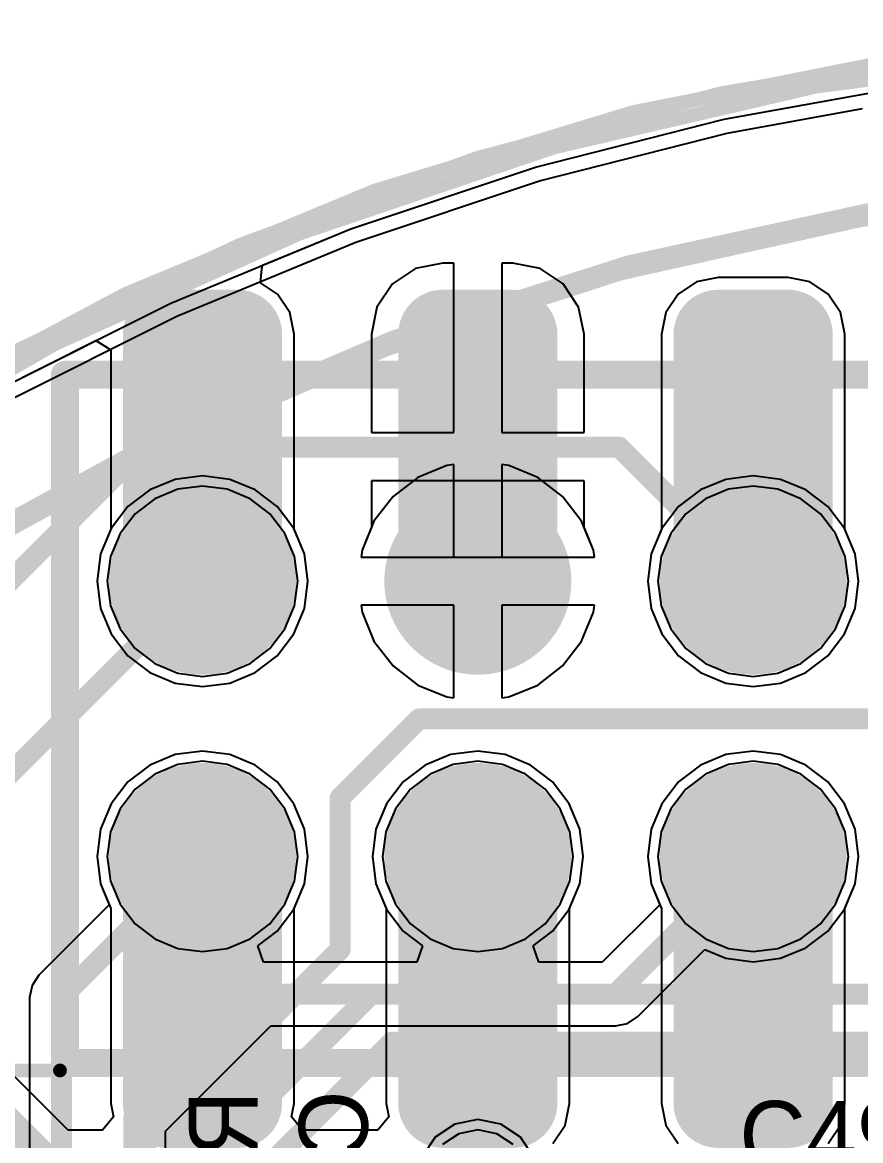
# Model space of a CAD drawing. Header units: millimetres. Extents: x 6 to 417, y 41 to 311.
# Drawn here: x 90.69 to 96.78, y 111.94 to 120.06 of the extents above; entities that cross this region are included whole.
import ezdxf

# ---------------------------------------------------------------- set-up
doc = ezdxf.new("R2010")
doc.units = ezdxf.units.MM
for name, color, linetype in [('BottomLayer', 5, 'Continuous'), ('BottomOverlay', 54, 'Continuous'), ('BottomPaste', 16, 'Continuous'), ('BottomSolder', 6, 'Continuous'), ('DrillDrawing', 1, 'Continuous'), ('KeepOutLayer', 6, 'Continuous'), ('Mechanical4', 56, 'Continuous'), ('MidLayer1', 16, 'Continuous'), ('MidLayer2', 76, 'Continuous'), ('MultiLayer', 9, 'Continuous'), ('TopLayer', 1, 'Continuous'), ('TopOverlay', 2, 'Continuous'), ('TopSolder', 216, 'Continuous')]:
    doc.layers.add(name, color=color, linetype=linetype)

msp = doc.modelspace()

# ---------------------------------------------------------------- linework, layer by layer
at = {"layer": 'BottomLayer'}
for p, q in [((95.78894228, 119.3579274), (96.85151825999999, 119.54963644)), ((94.41869356, 119.00819226), (95.78894228, 119.3579274)), ((93.07688522, 118.56159422), (94.41869356, 119.00819226)), ((92.43581716, 118.296055), (93.07688522, 118.56159422)), ((93.74601519999999, 118.31196556), (93.54780376, 118.27253968)), ((93.82501681999999, 118.31196556), (93.74601519999999, 118.31196556)), ((93.82501681999999, 117.08001222), (93.82501681999999, 118.31196556)), ((94.2540152, 118.31196556), (94.17501358, 118.31196556)), ((94.17501358, 118.31196556), (94.17501358, 117.08001222)), ((94.45222663999999, 118.27253968), (94.2540152, 118.31196556)), ((92.4206686, 118.168547), (92.43068636, 118.27025368)), ((92.43068636, 118.27025368), (92.43581716, 118.296055)), ((93.54780376, 118.27253968), (93.37976752, 118.16026152)), ((94.62026288, 118.16026152), (94.45222663999999, 118.27253968)), ((92.54528608, 118.08528072), (92.4206686, 118.168547)), ((93.37976752, 118.16026152), (93.26748936, 117.99222528)), ((94.73254104, 117.99222528), (94.62026288, 118.16026152)), ((95.5883788, 118.17457188), (95.45474431999999, 118.08528072)), ((95.7460112, 118.20592818), (95.5883788, 118.17457188)), ((96.2540112, 118.20592818), (95.7460112, 118.20592818)), ((96.41164359999999, 118.17457188), (96.2540112, 118.20592818)), ((96.54527807999999, 118.08528072), (96.41164359999999, 118.17457188)), ((92.63457724, 117.95164624), (92.54528608, 118.08528072)), ((95.45474431999999, 118.08528072), (95.36545316, 117.95164624)), ((96.63456923999999, 117.95164624), (96.54527807999999, 118.08528072)), ((93.26748936, 117.99222528), (93.22806347999999, 117.79401384)), ((94.77196692, 117.79401384), (94.73254104, 117.99222528)), ((92.66593354, 117.79401384), (92.63457724, 117.95164624)), ((95.36545316, 117.95164624), (95.33409685999999, 117.79401384)), ((96.66592553999999, 117.79401384), (96.63456923999999, 117.95164624)), ((90.50576006, 117.38740302), (91.2260558, 117.74795602)), ((91.2260558, 117.74795602), (91.33410486, 117.68121244)), ((92.66593354, 116.37727296), (92.66593354, 117.79401384)), ((93.22806347999999, 117.79401384), (93.22806347999999, 117.08001222)), ((94.77196692, 117.08001222), (94.77196692, 117.79401384)), ((95.33409685999999, 117.79401384), (95.33409685999999, 116.37727804)), ((96.66592553999999, 116.37729074), (96.66592553999999, 117.79401384)), ((91.33410486, 117.68121244), (91.33410486, 116.37729836)), ((93.22806347999999, 117.08001222), (93.82501681999999, 117.08001222)), ((94.17501358, 117.08001222), (94.77196692, 117.08001222)), ((94.77196692, 116.73001546), (93.22806347999999, 116.73001546)), ((93.22806347999999, 116.73001546), (93.22806347999999, 116.39308192)), ((94.77196692, 116.39303366), (94.77196692, 116.73001546)), ((91.33410486, 116.37729836), (91.25996479999999, 116.19830964)), ((92.74006344, 116.19830964), (92.66593354, 116.37727296)), ((93.22806347999999, 116.39308192), (93.15863257999999, 116.2254597)), ((94.8413775, 116.2254597), (94.77196692, 116.39303366)), ((95.33409685999999, 116.37727804), (95.25996441999999, 116.19830964)), ((96.74006306, 116.19830964), (96.66592553999999, 116.37729074)), ((91.25996479999999, 116.19830964), (91.23385868, 116.00001438)), ((92.76616956, 116.00001438), (92.74006344, 116.19830964)), ((93.15863257999999, 116.2254597), (93.15199048, 116.17501276)), ((94.8480196, 116.17501276), (94.8413775, 116.2254597)), ((95.25996441999999, 116.19830964), (95.2338583, 116.00001438)), ((96.76616917999999, 116.00001438), (96.74006306, 116.19830964)), ((93.15199048, 116.17501276), (94.8480196, 116.17501276)), ((91.23385868, 116.00001438), (91.25996479999999, 115.80171912)), ((92.74006344, 115.80171912), (92.76616956, 116.00001438)), ((95.2338583, 116.00001438), (95.25996441999999, 115.80171912)), ((96.74006306, 115.80171912), (96.76616917999999, 116.00001438)), ((91.25996479999999, 115.80171912), (91.33650516, 115.61693666)), ((92.66352307999999, 115.61693666), (92.74006344, 115.80171912)), ((93.82500666, 115.825016), (93.15199048, 115.825016)), ((93.15199048, 115.825016), (93.15863257999999, 115.77456906)), ((93.82500666, 115.15199982), (93.82500666, 115.825016)), ((94.8480196, 115.825016), (94.17500342, 115.825016)), ((94.17500342, 115.825016), (94.17500342, 115.15199982)), ((94.8413775, 115.77456906), (94.8480196, 115.825016)), ((95.25996441999999, 115.80171912), (95.33650478, 115.61693666)), ((96.6635227, 115.61693666), (96.74006306, 115.80171912)), ((93.15863257999999, 115.77456906), (93.24565043999999, 115.5644882)), ((94.75435963999999, 115.5644882), (94.8413775, 115.77456906)), ((91.33650516, 115.61693666), (91.45826006, 115.45826032)), ((92.54176817999999, 115.45826032), (92.66352307999999, 115.61693666)), ((93.24565043999999, 115.5644882), (93.3840779, 115.38408724)), ((94.61593218, 115.38408724), (94.75435963999999, 115.5644882)), ((95.33650478, 115.61693666), (95.45825968, 115.45826032)), ((96.54176779999999, 115.45826032), (96.6635227, 115.61693666)), ((91.45826006, 115.45826032), (91.6169364, 115.33650542)), ((92.38309183999999, 115.33650542), (92.54176817999999, 115.45826032)), ((95.45825968, 115.45826032), (95.61693602, 115.33650542)), ((96.38309145999999, 115.33650542), (96.54176779999999, 115.45826032)), ((91.6169364, 115.33650542), (91.80171886, 115.25996506)), ((92.19830938, 115.25996506), (92.38309183999999, 115.33650542)), ((93.3840779, 115.38408724), (93.56447886, 115.24565978)), ((94.43553122, 115.24565978), (94.61593218, 115.38408724)), ((95.61693602, 115.33650542), (95.80171847999999, 115.25996506)), ((96.198309, 115.25996506), (96.38309145999999, 115.33650542)), ((91.80171886, 115.25996506), (92.00001411999999, 115.23385894)), ((92.00001411999999, 115.23385894), (92.19830938, 115.25996506)), ((93.56447886, 115.24565978), (93.77455972, 115.15864192)), ((94.22545036, 115.15864192), (94.43553122, 115.24565978)), ((95.80171847999999, 115.25996506), (96.00001374, 115.23385894)), ((96.00001374, 115.23385894), (96.198309, 115.25996506)), ((93.77455972, 115.15864192), (93.82500666, 115.15199982)), ((94.17500342, 115.15199982), (94.22545036, 115.15864192)), ((91.80171886, 114.74006516), (91.6169364, 114.6635248)), ((92.00001411999999, 114.76617128), (91.80171886, 114.74006516)), ((92.19830938, 114.74006516), (92.00001411999999, 114.76617128)), ((92.38309183999999, 114.6635248), (92.19830938, 114.74006516)), ((93.80170469999999, 114.74004992), (93.61692224, 114.66350956)), ((93.99999996, 114.76615604), (93.80170469999999, 114.74004992)), ((94.19829521999999, 114.74004992), (93.99999996, 114.76615604)), ((94.38307768, 114.66350956), (94.19829521999999, 114.74004992)), ((95.80171847999999, 114.74006516), (95.61693602, 114.6635248)), ((96.00001374, 114.76617128), (95.80171847999999, 114.74006516)), ((96.198309, 114.74006516), (96.00001374, 114.76617128)), ((96.38309145999999, 114.6635248), (96.198309, 114.74006516)), ((91.6169364, 114.6635248), (91.45826006, 114.5417699)), ((92.54176817999999, 114.5417699), (92.38309183999999, 114.6635248)), ((93.61692224, 114.66350956), (93.4582459, 114.54175466)), ((94.54175402, 114.54175466), (94.38307768, 114.66350956)), ((95.61693602, 114.6635248), (95.45825968, 114.5417699)), ((96.54176779999999, 114.5417699), (96.38309145999999, 114.6635248)), ((91.45826006, 114.5417699), (91.33650516, 114.38309356)), ((92.66352307999999, 114.38309356), (92.54176817999999, 114.5417699)), ((93.4582459, 114.54175466), (93.336491, 114.38307832)), ((94.66350892, 114.38307832), (94.54175402, 114.54175466)), ((95.45825968, 114.5417699), (95.33650478, 114.38309356)), ((96.6635227, 114.38309356), (96.54176779999999, 114.5417699)), ((91.33650516, 114.38309356), (91.25996479999999, 114.1983111)), ((92.74006344, 114.1983111), (92.66352307999999, 114.38309356)), ((93.336491, 114.38307832), (93.25995064, 114.19829586)), ((94.74004928, 114.19829586), (94.66350892, 114.38307832)), ((95.33650478, 114.38309356), (95.25996441999999, 114.1983111)), ((96.74006306, 114.1983111), (96.6635227, 114.38309356)), ((91.25996479999999, 114.1983111), (91.23385868, 114.00001584)), ((92.76616956, 114.00001584), (92.74006344, 114.1983111)), ((93.25995064, 114.19829586), (93.23384451999999, 114.0000006)), ((94.76615539999999, 114.0000006), (94.74004928, 114.19829586)), ((95.25996441999999, 114.1983111), (95.2338583, 114.00001584)), ((96.76616917999999, 114.00001584), (96.74006306, 114.1983111)), ((91.23385868, 114.00001584), (91.25996479999999, 113.80172058)), ((92.74006344, 113.80172058), (92.76616956, 114.00001584)), ((93.23384451999999, 114.0000006), (93.25995064, 113.80170534)), ((94.74004928, 113.80170534), (94.76615539999999, 114.0000006)), ((95.2338583, 114.00001584), (95.25996441999999, 113.80172058)), ((96.74006306, 113.80172058), (96.76616917999999, 114.00001584)), ((91.25996479999999, 113.80172058), (91.33410486, 113.62273186)), ((92.66593354, 113.62275726), (92.74006344, 113.80172058)), ((93.25995064, 113.80170534), (93.33410085999999, 113.62269376)), ((94.66592954, 113.62276742), (94.74004928, 113.80170534)), ((95.25996441999999, 113.80172058), (95.33409685999999, 113.62275218)), ((96.66592553999999, 113.62273948), (96.74006306, 113.80172058)), ((91.33410486, 113.62273186), (91.33410486, 112.20601384)), ((92.66593354, 112.20601384), (92.66593354, 113.62275726)), ((93.33410085999999, 113.62269376), (93.33410085999999, 112.20601384)), ((94.66592954, 112.20601384), (94.66592954, 113.62276742)), ((95.33409685999999, 113.62275218), (95.33409685999999, 112.20601384)), ((96.66592553999999, 112.20601384), (96.66592553999999, 113.62273948)), ((91.02408262, 112.00991568), (89.67026516, 113.36373314)), ((91.33410486, 112.20601384), (91.35358412, 112.10808922)), ((92.64645428, 112.10808922), (92.66593354, 112.20601384)), ((93.33410085999999, 112.20601384), (93.35358011999999, 112.10808922)), ((94.63457324, 112.04838144), (94.66592954, 112.20601384)), ((95.33409685999999, 112.20601384), (95.36545316, 112.04838144)), ((96.63456923999999, 112.04838144), (96.66592553999999, 112.20601384)), ((91.35358412, 112.10808922), (91.27301532, 112.00991568)), ((92.72702308, 112.00991568), (92.64645428, 112.10808922)), ((93.35358011999999, 112.10808922), (93.27301132, 112.00991568)), ((91.27301532, 112.00991568), (91.02408262, 112.00991568)), ((93.27301132, 112.00991568), (92.72702308, 112.00991568)), ((94.54528207999999, 111.91474696), (94.63457324, 112.04838144)), ((95.36545316, 112.04838144), (95.45474431999999, 111.91474696)), ((96.54527807999999, 111.91474696), (96.63456923999999, 112.04838144))]:
    msp.add_line(p, q, dxfattribs=at)
for points, const_width in [([(91.6190192, 117.79401384, 1), (91.8730192, 117.79401384, 1)], 0.254), ([(92.12701919999999, 117.79401384, 1), (92.3810192, 117.79401384, 1)], 0.254), ([(93.61901519999999, 117.79401384, 1), (93.8730152, 117.79401384, 1)], 0.254), ([(94.12701519999999, 117.79401384, 1), (94.3810152, 117.79401384, 1)], 0.254), ([(95.61901119999999, 117.79401384, 1), (95.8730112, 117.79401384, 1)], 0.254), ([(96.1270112, 117.79401384, 1), (96.38101119999999, 117.79401384, 1)], 0.254), ([(91.69521411999999, 116.00001438, 1), (92.30481411999999, 116.00001438, 1)], 0.6095999999999999), ([(93.69520503999999, 116.00001438, 1), (94.30480503999999, 116.00001438, 1)], 0.6095999999999999), ([(95.69521374, 116.00001438, 1), (96.30481374, 116.00001438, 1)], 0.6095999999999999), ([(91.6190192, 116.01601384, 1), (91.8730192, 116.01601384, 1)], 0.254), ([(92.12701919999999, 116.01601384, 1), (92.3810192, 116.01601384, 1)], 0.254), ([(93.61901519999999, 116.01601384, 1), (93.8730152, 116.01601384, 1)], 0.254), ([(94.12701519999999, 116.01601384, 1), (94.3810152, 116.01601384, 1)], 0.254), ([(95.61901119999999, 116.01601384, 1), (95.8730112, 116.01601384, 1)], 0.254), ([(96.1270112, 116.01601384, 1), (96.38101119999999, 116.01601384, 1)], 0.254), ([(91.69521411999999, 114.00001584, 1), (92.30481411999999, 114.00001584, 1)], 0.6095999999999999), ([(93.69519996, 114.0000006, 1), (94.30479996, 114.0000006, 1)], 0.6095999999999999), ([(95.69521374, 114.00001584, 1), (96.30481374, 114.00001584, 1)], 0.6095999999999999), ([(91.6190192, 113.98401384, 1), (91.8730192, 113.98401384, 1)], 0.254), ([(92.12701919999999, 113.98401384, 1), (92.3810192, 113.98401384, 1)], 0.254), ([(93.61901519999999, 113.98401384, 1), (93.8730152, 113.98401384, 1)], 0.254), ([(94.12701519999999, 113.98401384, 1), (94.3810152, 113.98401384, 1)], 0.254), ([(95.61901119999999, 113.98401384, 1), (95.8730112, 113.98401384, 1)], 0.254), ([(96.1270112, 113.98401384, 1), (96.38101119999999, 113.98401384, 1)], 0.254), ([(93.89841519999999, 113.79998576, 1), (94.1016152, 113.79998576, 1)], 0.2032), ([(93.89839995999999, 113.0949986, 1), (94.10159996, 113.0949986, 1)], 0.2032), ([(93.89839995999999, 113.0949986, 1), (94.10159996, 113.0949986, 1)], 0.2032), ([(93.89841519999999, 113.09501384, 1), (94.1016152, 113.09501384, 1)], 0.2032), ([(93.89841519999999, 113.09501384, 1), (94.1016152, 113.09501384, 1)], 0.2032), ([(91.6190192, 112.20601384, 1), (91.8730192, 112.20601384, 1)], 0.254), ([(92.12701919999999, 112.20601384, 1), (92.3810192, 112.20601384, 1)], 0.254), ([(93.61901519999999, 112.20601384, 1), (93.8730152, 112.20601384, 1)], 0.254), ([(94.12701519999999, 112.20601384, 1), (94.3810152, 112.20601384, 1)], 0.254), ([(95.61901119999999, 112.20601384, 1), (95.8730112, 112.20601384, 1)], 0.254), ([(96.1270112, 112.20601384, 1), (96.38101119999999, 112.20601384, 1)], 0.254)]:
    msp.add_lwpolyline(points, format="xyb", close=True, dxfattribs=dict(at, const_width=const_width))
for points, const_width in [([(94.00001519999999, 113.09501384), (94.00001519999999, 113.79998576)], 0.4064), ([(89.25000184, 113.27500078), (90.8750024, 111.65000022)], 0.40600122), ([(93.99999996, 113.0949986), (94.00001519999999, 113.09501384)], 0.4064), ([(93.99999996, 111.65000022), (93.99999996, 113.0949986)], 0.4064)]:
    msp.add_lwpolyline(points, dxfattribs=dict(at, const_width=const_width))
for points in [[(91.74601919999999, 118.04801384), (91.74601919999999, 115.76201384), (92.2540192, 118.04801384), (92.2540192, 115.76201384)], [(93.74601519999999, 118.04801384), (93.74601519999999, 115.76201384), (94.2540152, 118.04801384), (94.2540152, 115.76201384)], [(95.7460112, 118.04801384), (95.7460112, 115.76201384), (96.2540112, 118.04801384), (96.2540112, 115.76201384)], [(91.4920192, 117.79401384), (91.4920192, 116.01601384), (92.50801919999999, 117.79401384), (92.50801919999999, 116.01601384)], [(93.4920152, 117.79401384), (93.4920152, 116.01601384), (94.50801519999999, 117.79401384), (94.50801519999999, 116.01601384)], [(95.4920112, 117.79401384), (95.4920112, 116.01601384), (96.5080112, 117.79401384), (96.5080112, 116.01601384)], [(91.74601919999999, 114.23801384), (91.74601919999999, 111.95201384), (92.2540192, 114.23801384), (92.2540192, 111.95201384)], [(93.74601519999999, 114.23801384), (93.74601519999999, 111.95201384), (94.2540152, 114.23801384), (94.2540152, 111.95201384)], [(95.7460112, 114.23801384), (95.7460112, 111.95201384), (96.2540112, 114.23801384), (96.2540112, 111.95201384)], [(91.4920192, 113.98401384), (91.4920192, 112.20601384), (92.50801919999999, 113.98401384), (92.50801919999999, 112.20601384)], [(93.4920152, 113.98401384), (93.4920152, 112.20601384), (94.50801519999999, 113.98401384), (94.50801519999999, 112.20601384)], [(95.4920112, 113.98401384), (95.4920112, 112.20601384), (96.5080112, 113.98401384), (96.5080112, 112.20601384)]]:
    msp.add_solid(points, dxfattribs=at)
at = {"layer": 'BottomOverlay', "const_width": 0.2032}
for points in [[(91.00001612, 112.50001376), (91.00001612, 117.50001392)], [(91.00001612, 117.50001392), (97.00001173999999, 117.50001392)], [(91.00001612, 112.50001376), (97.00001173999999, 112.50001376)]]:
    msp.add_lwpolyline(points, dxfattribs=at)
at = {"layer": 'BottomOverlay', "const_width": 0.1016}
for points in [[(90.94921611999999, 117.50001392, 1), (91.05081612, 117.50001392, 1)], [(90.94921611999999, 117.50001392, 1), (91.05081612, 117.50001392, 1)], [(90.94921611999999, 112.50001376, 1), (91.05081612, 112.50001376, 1)], [(90.94921611999999, 112.50001376, 1), (91.05081612, 112.50001376, 1)]]:
    msp.add_lwpolyline(points, format="xyb", close=True, dxfattribs=at)
at = {"layer": 'BottomPaste', "const_width": 0.2040001}
for points in [[(91.64402041999999, 117.79401384, 1), (91.84801798, 117.79401384, 1)], [(92.15202042, 117.79401384, 1), (92.35601797999999, 117.79401384, 1)], [(93.64401642, 117.79401384, 1), (93.84801397999999, 117.79401384, 1)], [(94.15201642, 117.79401384, 1), (94.35601398, 117.79401384, 1)], [(95.64401242, 117.79401384, 1), (95.84800998, 117.79401384, 1)], [(96.15201241999999, 117.79401384, 1), (96.35600998, 117.79401384, 1)], [(91.64402041999999, 116.01601384, 1), (91.84801798, 116.01601384, 1)], [(92.15202042, 116.01601384, 1), (92.35601797999999, 116.01601384, 1)], [(93.64401642, 116.01601384, 1), (93.84801397999999, 116.01601384, 1)], [(94.15201642, 116.01601384, 1), (94.35601398, 116.01601384, 1)], [(95.64401242, 116.01601384, 1), (95.84800998, 116.01601384, 1)], [(96.15201241999999, 116.01601384, 1), (96.35600998, 116.01601384, 1)], [(91.64402041999999, 113.98401384, 1), (91.84801798, 113.98401384, 1)], [(92.15202042, 113.98401384, 1), (92.35601797999999, 113.98401384, 1)], [(93.64401642, 113.98401384, 1), (93.84801397999999, 113.98401384, 1)], [(94.15201642, 113.98401384, 1), (94.35601398, 113.98401384, 1)], [(95.64401242, 113.98401384, 1), (95.84800998, 113.98401384, 1)], [(96.15201241999999, 113.98401384, 1), (96.35600998, 113.98401384, 1)], [(91.64402041999999, 112.20601384, 1), (91.84801798, 112.20601384, 1)], [(92.15202042, 112.20601384, 1), (92.35601797999999, 112.20601384, 1)], [(93.64401642, 112.20601384, 1), (93.84801397999999, 112.20601384, 1)], [(94.15201642, 112.20601384, 1), (94.35601398, 112.20601384, 1)], [(95.64401242, 112.20601384, 1), (95.84800998, 112.20601384, 1)], [(96.15201241999999, 112.20601384, 1), (96.35600998, 112.20601384, 1)]]:
    msp.add_lwpolyline(points, format="xyb", close=True, dxfattribs=at)
at = {"layer": 'BottomPaste'}
for points in [[(91.74601919999999, 117.99801394), (91.74601919999999, 115.81201374), (92.2540192, 117.99801394), (92.2540192, 115.81201374)], [(93.74601519999999, 117.99801394), (93.74601519999999, 115.81201374), (94.2540152, 117.99801394), (94.2540152, 115.81201374)], [(95.7460112, 117.99801394), (95.7460112, 115.81201374), (96.2540112, 117.99801394), (96.2540112, 115.81201374)], [(91.54201909999999, 117.79401384), (91.54201909999999, 116.01601384), (92.45801929999999, 117.79401384), (92.45801929999999, 116.01601384)], [(93.5420151, 117.79401384), (93.5420151, 116.01601384), (94.4580153, 117.79401384), (94.4580153, 116.01601384)], [(95.5420111, 117.79401384), (95.5420111, 116.01601384), (96.4580113, 117.79401384), (96.4580113, 116.01601384)], [(91.74601919999999, 114.18801394), (91.74601919999999, 112.00201374), (92.2540192, 114.18801394), (92.2540192, 112.00201374)], [(93.74601519999999, 114.18801394), (93.74601519999999, 112.00201374), (94.2540152, 114.18801394), (94.2540152, 112.00201374)], [(95.7460112, 114.18801394), (95.7460112, 112.00201374), (96.2540112, 114.18801394), (96.2540112, 112.00201374)], [(91.54201909999999, 113.98401384), (91.54201909999999, 112.20601384), (92.45801929999999, 113.98401384), (92.45801929999999, 112.20601384)], [(93.5420151, 113.98401384), (93.5420151, 112.20601384), (94.4580153, 113.98401384), (94.4580153, 112.20601384)], [(95.5420111, 113.98401384), (95.5420111, 112.20601384), (96.4580113, 113.98401384), (96.4580113, 112.20601384)]]:
    msp.add_solid(points, dxfattribs=at)
at = {"layer": 'BottomSolder'}
for points, const_width in [([(91.58402054, 117.79401384, 1), (91.90801786, 117.79401384, 1)], 0.32399986), ([(92.09202054, 117.79401384, 1), (92.41601786, 117.79401384, 1)], 0.32399986), ([(93.58401654, 117.79401384, 1), (93.90801386, 117.79401384, 1)], 0.32399986), ([(94.09201653999999, 117.79401384, 1), (94.41601385999999, 117.79401384, 1)], 0.32399986), ([(95.58401253999999, 117.79401384, 1), (95.90800985999999, 117.79401384, 1)], 0.32399986), ([(96.09201254, 117.79401384, 1), (96.41600985999999, 117.79401384, 1)], 0.32399986), ([(91.66021545999999, 116.00001438, 1), (92.33981277999999, 116.00001438, 1)], 0.67959986), ([(93.66020637999999, 116.00001438, 1), (94.33980369999999, 116.00001438, 1)], 0.67959986), ([(95.66021508, 116.00001438, 1), (96.3398124, 116.00001438, 1)], 0.67959986), ([(91.58402054, 116.01601384, 1), (91.90801786, 116.01601384, 1)], 0.32399986), ([(92.09202054, 116.01601384, 1), (92.41601786, 116.01601384, 1)], 0.32399986), ([(93.58401654, 116.01601384, 1), (93.90801386, 116.01601384, 1)], 0.32399986), ([(94.09201653999999, 116.01601384, 1), (94.41601385999999, 116.01601384, 1)], 0.32399986), ([(95.58401253999999, 116.01601384, 1), (95.90800985999999, 116.01601384, 1)], 0.32399986), ([(96.09201254, 116.01601384, 1), (96.41600985999999, 116.01601384, 1)], 0.32399986), ([(91.66021545999999, 114.00001584, 1), (92.33981277999999, 114.00001584, 1)], 0.67959986), ([(93.6602013, 114.0000006, 1), (94.33979862, 114.0000006, 1)], 0.67959986), ([(95.66021508, 114.00001584, 1), (96.3398124, 114.00001584, 1)], 0.67959986), ([(91.58402054, 113.98401384, 1), (91.90801786, 113.98401384, 1)], 0.32399986), ([(92.09202054, 113.98401384, 1), (92.41601786, 113.98401384, 1)], 0.32399986), ([(93.58401654, 113.98401384, 1), (93.90801386, 113.98401384, 1)], 0.32399986), ([(94.09201653999999, 113.98401384, 1), (94.41601385999999, 113.98401384, 1)], 0.32399986), ([(95.58401253999999, 113.98401384, 1), (95.90800985999999, 113.98401384, 1)], 0.32399986), ([(96.09201254, 113.98401384, 1), (96.41600985999999, 113.98401384, 1)], 0.32399986), ([(91.58402054, 112.20601384, 1), (91.90801786, 112.20601384, 1)], 0.32399986), ([(92.09202054, 112.20601384, 1), (92.41601786, 112.20601384, 1)], 0.32399986), ([(93.58401654, 112.20601384, 1), (93.90801386, 112.20601384, 1)], 0.32399986), ([(94.09201653999999, 112.20601384, 1), (94.41601385999999, 112.20601384, 1)], 0.32399986), ([(95.58401253999999, 112.20601384, 1), (95.90800985999999, 112.20601384, 1)], 0.32399986), ([(96.09201254, 112.20601384, 1), (96.41600985999999, 112.20601384, 1)], 0.32399986), ([(93.82530129999999, 111.65000022, 1), (94.17469862, 111.65000022, 1)], 0.34939986)]:
    msp.add_lwpolyline(points, format="xyb", close=True, dxfattribs=dict(at, const_width=const_width))
for points in [[(91.74601919999999, 118.1180137), (91.74601919999999, 115.69201398), (92.2540192, 118.1180137), (92.2540192, 115.69201398)], [(93.74601519999999, 118.1180137), (93.74601519999999, 115.69201398), (94.2540152, 118.1180137), (94.2540152, 115.69201398)], [(95.7460112, 118.1180137), (95.7460112, 115.69201398), (96.2540112, 118.1180137), (96.2540112, 115.69201398)], [(91.42201933999999, 117.79401384), (91.42201933999999, 116.01601384), (92.57801905999999, 117.79401384), (92.57801905999999, 116.01601384)], [(93.42201534, 117.79401384), (93.42201534, 116.01601384), (94.57801506, 117.79401384), (94.57801506, 116.01601384)], [(95.42201134, 117.79401384), (95.42201134, 116.01601384), (96.57801106, 117.79401384), (96.57801106, 116.01601384)], [(91.74601919999999, 114.3080137), (91.74601919999999, 111.88201398), (92.2540192, 114.3080137), (92.2540192, 111.88201398)], [(93.74601519999999, 114.3080137), (93.74601519999999, 111.88201398), (94.2540152, 114.3080137), (94.2540152, 111.88201398)], [(95.7460112, 114.3080137), (95.7460112, 111.88201398), (96.2540112, 114.3080137), (96.2540112, 111.88201398)], [(91.42201933999999, 113.98401384), (91.42201933999999, 112.20601384), (92.57801905999999, 113.98401384), (92.57801905999999, 112.20601384)], [(93.42201534, 113.98401384), (93.42201534, 112.20601384), (94.57801506, 113.98401384), (94.57801506, 112.20601384)], [(95.42201134, 113.98401384), (95.42201134, 112.20601384), (96.57801106, 113.98401384), (96.57801106, 112.20601384)]]:
    msp.add_solid(points, dxfattribs=at)
at = {"layer": 'DrillDrawing', "const_width": 0.0999998}
for points in [[(119.98573666, 98.99999758, -39.99635117031188), (119.98573666, 101.00000374)], [(119.98186824, 99.00000012, -39.98872022724051), (119.98186824, 101.0000012)]]:
    msp.add_lwpolyline(points, format="xyb", dxfattribs=at)
at = {"layer": 'DrillDrawing'}
for points, const_width in [([(91.79681412, 116.00001438, 1), (92.20321412, 116.00001438, 1)], 0.4064), ([(93.79680504, 116.00001438, 1), (94.20320504, 116.00001438, 1)], 0.4064), ([(95.79681373999999, 116.00001438, 1), (96.20321374, 116.00001438, 1)], 0.4064), ([(91.79681412, 114.00001584, 1), (92.20321412, 114.00001584, 1)], 0.4064), ([(93.79679996, 114.0000006, 1), (94.20319995999999, 114.0000006, 1)], 0.4064), ([(95.79681373999999, 114.00001584, 1), (96.20321374, 114.00001584, 1)], 0.4064), ([(90.93957173999999, 112.44500752, 1), (90.9895691, 112.44500752, 1)], 0.0499999)]:
    msp.add_lwpolyline(points, format="xyb", close=True, dxfattribs=dict(at, const_width=const_width))
at = {"layer": 'DrillDrawing', "const_width": 0.0999998}
msp.add_lwpolyline([(90.09886222, 112.44500752), (90.96457042, 112.44500752)], dxfattribs=at)
at = {"layer": 'KeepOutLayer', "const_width": 0.0999998}
msp.add_lwpolyline([(119.98573666, 98.99999758, -39.99635117031188), (119.98573666, 101.00000374)], format="xyb", dxfattribs=at)
at = {"layer": 'Mechanical4', "const_width": 0.0999998}
for points in [[(87.55369332, 115.65218678, -0.3580732013324053), (112.94104666, 115.25225362)], [(87.64306067999999, 115.6105765, -0.3577907677714142), (112.90239548, 115.16943184)], [(88.66700071999999, 115.20282268, -0.3441335012808638), (112.00245062, 114.68632638)], [(88.66924608, 115.12386678, -0.3428485297258435), (111.85884918, 114.71964864)]]:
    msp.add_lwpolyline(points, format="xyb", dxfattribs=at)
msp.add_lwpolyline([(90.09886222, 112.44496688), (90.96457042, 112.44496688)], dxfattribs=at)
at = {"layer": 'Mechanical4', "const_width": 0.0499999}
msp.add_lwpolyline([(90.93957173999999, 112.44496688, 1), (90.9895691, 112.44496688, 1)], format="xyb", close=True, dxfattribs=at)
at = {"layer": 'MidLayer1'}
for p, q in [((95.81106314, 119.2562385), (96.79565095999999, 119.43387848)), ((94.44801023999999, 118.90833978), (95.81106314, 119.2562385)), ((93.1132504, 118.4640887), (94.44801023999999, 118.90833978)), ((91.81358574, 117.92575094), (93.1132504, 118.4640887)), ((90.5556355, 117.29606462), (91.81358574, 117.92575094)), ((93.82500666, 116.84802894), (93.77455972, 116.84138684)), ((93.82500666, 116.17501276), (93.82500666, 116.84802894)), ((94.22545036, 116.84138684), (94.17500342, 116.84802894)), ((94.17500342, 116.84802894), (94.17500342, 116.17501276)), ((93.77455972, 116.84138684), (93.56447886, 116.75436898)), ((94.43553122, 116.75436898), (94.22545036, 116.84138684)), ((92.00001411999999, 116.69173258), (91.82098476, 116.66816392)), ((92.17904347999999, 116.66816392), (92.00001411999999, 116.69173258)), ((93.56447886, 116.75436898), (93.3840779, 116.61594152)), ((94.61593218, 116.61594152), (94.43553122, 116.75436898)), ((96.00001374, 116.69173258), (95.82098438, 116.66816392)), ((96.1790431, 116.66816392), (96.00001374, 116.69173258)), ((91.82098476, 116.66816392), (91.65415501999999, 116.59906068)), ((92.34587322, 116.59906068), (92.17904347999999, 116.66816392)), ((93.3840779, 116.61594152), (93.24565043999999, 116.43554056)), ((94.75435963999999, 116.43554056), (94.61593218, 116.61594152)), ((95.82098438, 116.66816392), (95.65415464, 116.59906068)), ((96.34587284, 116.59906068), (96.1790431, 116.66816392)), ((91.65415501999999, 116.59906068), (91.51089648, 116.48913202)), ((92.48913175999999, 116.48913202), (92.34587322, 116.59906068)), ((95.65415464, 116.59906068), (95.5108961, 116.48913202)), ((96.48913137999999, 116.48913202), (96.34587284, 116.59906068)), ((91.51089648, 116.48913202), (91.40096781999999, 116.34587348)), ((92.59906042, 116.34587348), (92.48913175999999, 116.48913202)), ((95.5108961, 116.48913202), (95.40096743999999, 116.34587348)), ((96.59906004, 116.34587348), (96.48913137999999, 116.48913202)), ((93.24565043999999, 116.43554056), (93.15863257999999, 116.2254597)), ((94.8413775, 116.2254597), (94.75435963999999, 116.43554056)), ((91.40096781999999, 116.34587348), (91.33186458, 116.17904374)), ((92.66816365999999, 116.17904374), (92.59906042, 116.34587348)), ((95.40096743999999, 116.34587348), (95.3318642, 116.17904374)), ((96.66816328, 116.17904374), (96.59906004, 116.34587348)), ((93.15863257999999, 116.2254597), (93.15199048, 116.17501276)), ((94.8480196, 116.17501276), (94.8413775, 116.2254597)), ((91.33186458, 116.17904374), (91.30829591999999, 116.00001438)), ((92.69173232, 116.00001438), (92.66816365999999, 116.17904374)), ((93.15199048, 116.17501276), (93.82500666, 116.17501276)), ((94.17500342, 116.17501276), (94.8480196, 116.17501276)), ((95.3318642, 116.17904374), (95.30829553999999, 116.00001438)), ((96.69173194, 116.00001438), (96.66816328, 116.17904374)), ((91.30829591999999, 116.00001438), (91.33186458, 115.82098502)), ((92.66816365999999, 115.82098502), (92.69173232, 116.00001438)), ((95.30829553999999, 116.00001438), (95.3318642, 115.82098502)), ((96.66816328, 115.82098502), (96.69173194, 116.00001438)), ((91.33186458, 115.82098502), (91.40096781999999, 115.65415528)), ((92.59906042, 115.65415528), (92.66816365999999, 115.82098502)), ((93.82500666, 115.825016), (93.15199048, 115.825016)), ((93.15199048, 115.825016), (93.15863257999999, 115.77456906)), ((93.82500666, 115.15199982), (93.82500666, 115.825016)), ((94.8480196, 115.825016), (94.17500342, 115.825016)), ((94.17500342, 115.825016), (94.17500342, 115.15199982)), ((94.8413775, 115.77456906), (94.8480196, 115.825016)), ((95.3318642, 115.82098502), (95.40096743999999, 115.65415528)), ((96.59906004, 115.65415528), (96.66816328, 115.82098502)), ((93.15863257999999, 115.77456906), (93.24565043999999, 115.5644882)), ((94.75435963999999, 115.5644882), (94.8413775, 115.77456906)), ((91.40096781999999, 115.65415528), (91.51089648, 115.51089674)), ((92.48913175999999, 115.51089674), (92.59906042, 115.65415528)), ((95.40096743999999, 115.65415528), (95.5108961, 115.51089674)), ((96.48913137999999, 115.51089674), (96.59906004, 115.65415528)), ((93.24565043999999, 115.5644882), (93.3840779, 115.38408724)), ((94.61593218, 115.38408724), (94.75435963999999, 115.5644882)), ((91.51089648, 115.51089674), (91.65415501999999, 115.40096808)), ((92.34587322, 115.40096808), (92.48913175999999, 115.51089674)), ((95.5108961, 115.51089674), (95.65415464, 115.40096808)), ((96.34587284, 115.40096808), (96.48913137999999, 115.51089674)), ((91.65415501999999, 115.40096808), (91.82098476, 115.33186484)), ((92.17904347999999, 115.33186484), (92.34587322, 115.40096808)), ((95.65415464, 115.40096808), (95.82098438, 115.33186484)), ((96.1790431, 115.33186484), (96.34587284, 115.40096808)), ((91.82098476, 115.33186484), (92.00001411999999, 115.30829618)), ((92.00001411999999, 115.30829618), (92.17904347999999, 115.33186484)), ((93.3840779, 115.38408724), (93.56447886, 115.24565978)), ((94.43553122, 115.24565978), (94.61593218, 115.38408724)), ((95.82098438, 115.33186484), (96.00001374, 115.30829618)), ((96.00001374, 115.30829618), (96.1790431, 115.33186484)), ((93.56447886, 115.24565978), (93.77455972, 115.15864192)), ((94.22545036, 115.15864192), (94.43553122, 115.24565978)), ((93.77455972, 115.15864192), (93.82500666, 115.15199982)), ((94.17500342, 115.15199982), (94.22545036, 115.15864192)), ((91.82098476, 114.66816538), (91.65415501999999, 114.59906214)), ((92.00001411999999, 114.69173404), (91.82098476, 114.66816538)), ((92.17904347999999, 114.66816538), (92.00001411999999, 114.69173404)), ((92.34587322, 114.59906214), (92.17904347999999, 114.66816538)), ((93.8209706, 114.66815014), (93.65414086, 114.5990469)), ((93.99999996, 114.6917188), (93.8209706, 114.66815014)), ((94.17902932, 114.66815014), (93.99999996, 114.6917188)), ((94.34585906, 114.5990469), (94.17902932, 114.66815014)), ((95.82098438, 114.66816538), (95.65415464, 114.59906214)), ((96.00001374, 114.69173404), (95.82098438, 114.66816538)), ((96.1790431, 114.66816538), (96.00001374, 114.69173404)), ((96.34587284, 114.59906214), (96.1790431, 114.66816538)), ((91.65415501999999, 114.59906214), (91.51089648, 114.48913348)), ((92.48913175999999, 114.48913348), (92.34587322, 114.59906214)), ((93.65414086, 114.5990469), (93.51088232, 114.48911824)), ((94.4891176, 114.48911824), (94.34585906, 114.5990469)), ((95.65415464, 114.59906214), (95.5108961, 114.48913348)), ((96.48913137999999, 114.48913348), (96.34587284, 114.59906214)), ((91.51089648, 114.48913348), (91.40096781999999, 114.34587494)), ((92.59906042, 114.34587494), (92.48913175999999, 114.48913348)), ((93.51088232, 114.48911824), (93.40095366, 114.3458597)), ((94.59904626, 114.3458597), (94.4891176, 114.48911824)), ((95.5108961, 114.48913348), (95.40096743999999, 114.34587494)), ((96.59906004, 114.34587494), (96.48913137999999, 114.48913348)), ((91.40096781999999, 114.34587494), (91.33186458, 114.1790452)), ((92.66816365999999, 114.1790452), (92.59906042, 114.34587494)), ((93.40095366, 114.3458597), (93.33185042, 114.17902996)), ((94.6681495, 114.17902996), (94.59904626, 114.3458597)), ((95.40096743999999, 114.34587494), (95.3318642, 114.1790452)), ((96.66816328, 114.1790452), (96.59906004, 114.34587494)), ((91.33186458, 114.1790452), (91.30829591999999, 114.00001584)), ((92.69173232, 114.00001584), (92.66816365999999, 114.1790452)), ((93.33185042, 114.17902996), (93.30828176, 114.0000006)), ((94.69171816, 114.0000006), (94.6681495, 114.17902996)), ((95.3318642, 114.1790452), (95.30829553999999, 114.00001584)), ((96.69173194, 114.00001584), (96.66816328, 114.1790452)), ((91.30829591999999, 114.00001584), (91.33186458, 113.82098648)), ((92.66816365999999, 113.82098648), (92.69173232, 114.00001584)), ((93.30828176, 114.0000006), (93.33185042, 113.82097124)), ((94.6681495, 113.82097124), (94.69171816, 114.0000006)), ((95.30829553999999, 114.00001584), (95.3318642, 113.82098648)), ((96.66816328, 113.82098648), (96.69173194, 114.00001584)), ((91.33186458, 113.82098648), (91.40096781999999, 113.65415674)), ((92.59906042, 113.65415674), (92.66816365999999, 113.82098648)), ((93.33185042, 113.82097124), (93.40095366, 113.6541415)), ((94.59904626, 113.6541415), (94.6681495, 113.82097124)), ((95.3318642, 113.82098648), (95.40096743999999, 113.65415674)), ((96.59906004, 113.65415674), (96.66816328, 113.82098648)), ((91.40096781999999, 113.65415674), (91.51089648, 113.5108982)), ((92.48913175999999, 113.5108982), (92.59906042, 113.65415674)), ((93.40095366, 113.6541415), (93.51088232, 113.51088296)), ((94.4891176, 113.51088296), (94.59904626, 113.6541415)), ((95.40096743999999, 113.65415674), (95.5108961, 113.5108982)), ((96.48913137999999, 113.5108982), (96.59906004, 113.65415674)), ((91.51089648, 113.5108982), (91.65415501999999, 113.40096954)), ((92.34587322, 113.40096954), (92.48913175999999, 113.5108982)), ((93.51088232, 113.51088296), (93.65414086, 113.4009543)), ((94.34585906, 113.4009543), (94.4891176, 113.51088296)), ((95.5108961, 113.5108982), (95.65415464, 113.40096954)), ((96.34587284, 113.40096954), (96.48913137999999, 113.5108982)), ((91.65415501999999, 113.40096954), (91.82098476, 113.3318663)), ((92.17904347999999, 113.3318663), (92.34587322, 113.40096954)), ((93.65414086, 113.4009543), (93.8209706, 113.33185106)), ((94.17902932, 113.33185106), (94.34585906, 113.4009543)), ((95.65415464, 113.40096954), (95.82098438, 113.3318663)), ((96.1790431, 113.3318663), (96.34587284, 113.40096954)), ((91.82098476, 113.3318663), (92.00001411999999, 113.30829764)), ((92.00001411999999, 113.30829764), (92.17904347999999, 113.3318663)), ((93.8209706, 113.33185106), (93.99999996, 113.3082824)), ((93.99999996, 113.3082824), (94.17902932, 113.33185106)), ((95.82098438, 113.3318663), (96.00001374, 113.30829764)), ((96.00001374, 113.30829764), (96.1790431, 113.3318663)), ((93.86125245999999, 111.9849678), (93.74362506, 111.90637512)), ((93.99999996, 112.01256744), (93.86125245999999, 111.9849678)), ((94.13874745999999, 111.9849678), (93.99999996, 112.01256744)), ((94.25637486, 111.90637512), (94.13874745999999, 111.9849678))]:
    msp.add_line(p, q, dxfattribs=at)
at = {"layer": 'MidLayer1', "const_width": 0.6095999999999999}
for points in [[(91.69521411999999, 116.00001438, 1), (92.30481411999999, 116.00001438, 1)], [(93.69520503999999, 116.00001438, 1), (94.30480503999999, 116.00001438, 1)], [(95.69521374, 116.00001438, 1), (96.30481374, 116.00001438, 1)], [(91.69521411999999, 114.00001584, 1), (92.30481411999999, 114.00001584, 1)], [(93.69519996, 114.0000006, 1), (94.30479996, 114.0000006, 1)], [(95.69521374, 114.00001584, 1), (96.30481374, 114.00001584, 1)]]:
    msp.add_lwpolyline(points, format="xyb", close=True, dxfattribs=at)
at = {"layer": 'MidLayer2', "const_width": 0.1524}
for points in [[(90.02500155999999, 115.42500156), (91.575001, 116.975001)], [(91.575001, 116.975001), (95.02502711999999, 116.975001)], [(95.02502711999999, 116.975001), (96.00001374, 116.00001438)], [(90.49999933999999, 114.4999996), (92.00001411999999, 116.00001438)], [(92.99999942, 114.42499848), (93.57500207999999, 115.00000114)], [(93.57500207999999, 115.00000114), (96.99999903999999, 115.00000114)], [(92.99999942, 113.32499814), (92.99999942, 114.42499848)], [(84.75000068, 105.0749994), (92.99999942, 113.32499814)], [(85.07499876, 104.84999858), (93.22500024, 113.00000006)], [(93.22500024, 113.00000006), (100.67500058, 113.00000006)], [(85.3750007, 104.64999898), (93.37500247999999, 112.65000076)], [(93.37500247999999, 112.65000076), (101.52500142, 112.65000076)]]:
    msp.add_lwpolyline(points, dxfattribs=at)
at = {"layer": 'MidLayer2'}
for points, const_width in [([(91.536901, 116.975001, 1), (91.613101, 116.975001, 1)], 0.07619999999999999), ([(91.536901, 116.975001, 1), (91.613101, 116.975001, 1)], 0.07619999999999999), ([(94.98692711999999, 116.975001, 1), (95.06312711999999, 116.975001, 1)], 0.07619999999999999), ([(94.98692711999999, 116.975001, 1), (95.06312711999999, 116.975001, 1)], 0.07619999999999999), ([(91.69521411999999, 116.00001438, 1), (92.30481411999999, 116.00001438, 1)], 0.6095999999999999), ([(93.69520503999999, 116.00001438, 1), (94.30480503999999, 116.00001438, 1)], 0.6095999999999999), ([(95.69521374, 116.00001438, 1), (96.30481374, 116.00001438, 1)], 0.6095999999999999), ([(91.96191411999999, 116.00001438, 1), (92.03811411999999, 116.00001438, 1)], 0.07619999999999999), ([(95.96191374, 116.00001438, 1), (96.03811374, 116.00001438, 1)], 0.07619999999999999), ([(93.53690207999999, 115.00000114, 1), (93.61310207999999, 115.00000114, 1)], 0.07619999999999999), ([(93.53690207999999, 115.00000114, 1), (93.61310207999999, 115.00000114, 1)], 0.07619999999999999), ([(91.69521411999999, 114.00001584, 1), (92.30481411999999, 114.00001584, 1)], 0.6095999999999999), ([(93.69519996, 114.0000006, 1), (94.30479996, 114.0000006, 1)], 0.6095999999999999), ([(95.69521374, 114.00001584, 1), (96.30481374, 114.00001584, 1)], 0.6095999999999999), ([(92.96189942, 114.42499848, 1), (93.03809942, 114.42499848, 1)], 0.07619999999999999), ([(92.96189942, 114.42499848, 1), (93.03809942, 114.42499848, 1)], 0.07619999999999999), ([(92.96189942, 113.32499814, 1), (93.03809942, 113.32499814, 1)], 0.07619999999999999), ([(92.96189942, 113.32499814, 1), (93.03809942, 113.32499814, 1)], 0.07619999999999999), ([(93.18690024, 113.00000006, 1), (93.26310024, 113.00000006, 1)], 0.07619999999999999), ([(93.18690024, 113.00000006, 1), (93.26310024, 113.00000006, 1)], 0.07619999999999999), ([(93.33690247999999, 112.65000076, 1), (93.41310247999999, 112.65000076, 1)], 0.07619999999999999), ([(93.33690247999999, 112.65000076, 1), (93.41310247999999, 112.65000076, 1)], 0.07619999999999999)]:
    msp.add_lwpolyline(points, format="xyb", close=True, dxfattribs=dict(at, const_width=const_width))
at = {"layer": 'MultiLayer', "const_width": 0.6095999999999999}
for points in [[(91.69521411999999, 116.00001438, 1), (92.30481411999999, 116.00001438, 1)], [(93.69520503999999, 116.00001438, 1), (94.30480503999999, 116.00001438, 1)], [(95.69521374, 116.00001438, 1), (96.30481374, 116.00001438, 1)], [(91.69521411999999, 114.00001584, 1), (92.30481411999999, 114.00001584, 1)], [(93.69519996, 114.0000006, 1), (94.30479996, 114.0000006, 1)], [(95.69521374, 114.00001584, 1), (96.30481374, 114.00001584, 1)]]:
    msp.add_lwpolyline(points, format="xyb", close=True, dxfattribs=at)
at = {"layer": 'TopLayer'}
for p, q in [((95.78894228, 119.3579274), (96.85151825999999, 119.54963644)), ((94.41869356, 119.00819226), (95.78894228, 119.3579274)), ((93.07688522, 118.56159422), (94.41869356, 119.00819226)), ((91.77035493999999, 118.02041166), (93.07688522, 118.56159422)), ((90.50576006, 117.38740302), (91.77035493999999, 118.02041166)), ((93.82500666, 116.84802894), (93.77455972, 116.84138684)), ((93.82500666, 116.17501276), (93.82500666, 116.84802894)), ((94.22545036, 116.84138684), (94.17500342, 116.84802894)), ((94.17500342, 116.84802894), (94.17500342, 116.17501276)), ((92.00001411999999, 116.76616982), (91.80171886, 116.7400637)), ((92.19830938, 116.7400637), (92.00001411999999, 116.76616982)), ((93.77455972, 116.84138684), (93.56447886, 116.75436898)), ((94.43553122, 116.75436898), (94.22545036, 116.84138684)), ((96.00001374, 116.76616982), (95.80171847999999, 116.7400637)), ((96.198309, 116.7400637), (96.00001374, 116.76616982)), ((91.80171886, 116.7400637), (91.6169364, 116.66352334)), ((92.38309183999999, 116.66352334), (92.19830938, 116.7400637)), ((93.56447886, 116.75436898), (93.3840779, 116.61594152)), ((94.61593218, 116.61594152), (94.43553122, 116.75436898)), ((95.80171847999999, 116.7400637), (95.61693602, 116.66352334)), ((96.38309145999999, 116.66352334), (96.198309, 116.7400637)), ((91.6169364, 116.66352334), (91.45826006, 116.54176844)), ((92.54176817999999, 116.54176844), (92.38309183999999, 116.66352334)), ((93.3840779, 116.61594152), (93.24565043999999, 116.43554056)), ((94.75435963999999, 116.43554056), (94.61593218, 116.61594152)), ((95.61693602, 116.66352334), (95.45825968, 116.54176844)), ((96.54176779999999, 116.54176844), (96.38309145999999, 116.66352334)), ((91.45826006, 116.54176844), (91.33650516, 116.3830921)), ((92.66352307999999, 116.3830921), (92.54176817999999, 116.54176844)), ((95.45825968, 116.54176844), (95.33650478, 116.3830921)), ((96.6635227, 116.3830921), (96.54176779999999, 116.54176844)), ((91.33650516, 116.3830921), (91.25996479999999, 116.19830964)), ((92.74006344, 116.19830964), (92.66352307999999, 116.3830921)), ((93.24565043999999, 116.43554056), (93.15863257999999, 116.2254597)), ((94.8413775, 116.2254597), (94.75435963999999, 116.43554056)), ((95.33650478, 116.3830921), (95.25996441999999, 116.19830964)), ((96.74006306, 116.19830964), (96.6635227, 116.3830921)), ((91.25996479999999, 116.19830964), (91.23385868, 116.00001438)), ((92.76616956, 116.00001438), (92.74006344, 116.19830964)), ((93.15863257999999, 116.2254597), (93.15199048, 116.17501276)), ((94.8480196, 116.17501276), (94.8413775, 116.2254597)), ((95.25996441999999, 116.19830964), (95.2338583, 116.00001438)), ((96.76616917999999, 116.00001438), (96.74006306, 116.19830964)), ((93.15199048, 116.17501276), (93.82500666, 116.17501276)), ((94.17500342, 116.17501276), (94.8480196, 116.17501276)), ((91.23385868, 116.00001438), (91.25996479999999, 115.80171912)), ((92.74006344, 115.80171912), (92.76616956, 116.00001438)), ((95.2338583, 116.00001438), (95.25996441999999, 115.80171912)), ((96.74006306, 115.80171912), (96.76616917999999, 116.00001438)), ((91.25996479999999, 115.80171912), (91.33650516, 115.61693666)), ((92.66352307999999, 115.61693666), (92.74006344, 115.80171912)), ((93.82500666, 115.825016), (93.15199048, 115.825016)), ((93.15199048, 115.825016), (93.15863257999999, 115.77456906)), ((93.82500666, 115.15199982), (93.82500666, 115.825016)), ((94.8480196, 115.825016), (94.17500342, 115.825016)), ((94.17500342, 115.825016), (94.17500342, 115.15199982)), ((94.8413775, 115.77456906), (94.8480196, 115.825016)), ((95.25996441999999, 115.80171912), (95.33650478, 115.61693666)), ((96.6635227, 115.61693666), (96.74006306, 115.80171912)), ((93.15863257999999, 115.77456906), (93.24565043999999, 115.5644882)), ((94.75435963999999, 115.5644882), (94.8413775, 115.77456906)), ((91.33650516, 115.61693666), (91.45826006, 115.45826032)), ((92.54176817999999, 115.45826032), (92.66352307999999, 115.61693666)), ((93.24565043999999, 115.5644882), (93.3840779, 115.38408724)), ((94.61593218, 115.38408724), (94.75435963999999, 115.5644882)), ((95.33650478, 115.61693666), (95.45825968, 115.45826032)), ((96.54176779999999, 115.45826032), (96.6635227, 115.61693666)), ((91.45826006, 115.45826032), (91.6169364, 115.33650542)), ((92.38309183999999, 115.33650542), (92.54176817999999, 115.45826032)), ((95.45825968, 115.45826032), (95.61693602, 115.33650542)), ((96.38309145999999, 115.33650542), (96.54176779999999, 115.45826032)), ((91.6169364, 115.33650542), (91.80171886, 115.25996506)), ((92.19830938, 115.25996506), (92.38309183999999, 115.33650542)), ((93.3840779, 115.38408724), (93.56447886, 115.24565978)), ((94.43553122, 115.24565978), (94.61593218, 115.38408724)), ((95.61693602, 115.33650542), (95.80171847999999, 115.25996506)), ((96.198309, 115.25996506), (96.38309145999999, 115.33650542)), ((91.80171886, 115.25996506), (92.00001411999999, 115.23385894)), ((92.00001411999999, 115.23385894), (92.19830938, 115.25996506)), ((93.56447886, 115.24565978), (93.77455972, 115.15864192)), ((94.22545036, 115.15864192), (94.43553122, 115.24565978)), ((95.80171847999999, 115.25996506), (96.00001374, 115.23385894)), ((96.00001374, 115.23385894), (96.198309, 115.25996506)), ((93.77455972, 115.15864192), (93.82500666, 115.15199982)), ((94.17500342, 115.15199982), (94.22545036, 115.15864192)), ((91.80171886, 114.74006516), (91.6169364, 114.6635248)), ((92.00001411999999, 114.76617128), (91.80171886, 114.74006516)), ((92.19830938, 114.74006516), (92.00001411999999, 114.76617128)), ((92.38309183999999, 114.6635248), (92.19830938, 114.74006516)), ((93.80170469999999, 114.74004992), (93.61692224, 114.66350956)), ((93.99999996, 114.76615604), (93.80170469999999, 114.74004992)), ((94.19829521999999, 114.74004992), (93.99999996, 114.76615604)), ((94.38307768, 114.66350956), (94.19829521999999, 114.74004992)), ((95.80171847999999, 114.74006516), (95.61693602, 114.6635248)), ((96.00001374, 114.76617128), (95.80171847999999, 114.74006516)), ((96.198309, 114.74006516), (96.00001374, 114.76617128)), ((96.38309145999999, 114.6635248), (96.198309, 114.74006516)), ((91.6169364, 114.6635248), (91.45826006, 114.5417699)), ((92.54176817999999, 114.5417699), (92.38309183999999, 114.6635248)), ((93.61692224, 114.66350956), (93.4582459, 114.54175466)), ((94.54175402, 114.54175466), (94.38307768, 114.66350956)), ((95.61693602, 114.6635248), (95.45825968, 114.5417699)), ((96.54176779999999, 114.5417699), (96.38309145999999, 114.6635248)), ((91.45826006, 114.5417699), (91.33650516, 114.38309356)), ((92.66352307999999, 114.38309356), (92.54176817999999, 114.5417699)), ((93.4582459, 114.54175466), (93.336491, 114.38307832)), ((94.66350892, 114.38307832), (94.54175402, 114.54175466)), ((95.45825968, 114.5417699), (95.33650478, 114.38309356)), ((96.6635227, 114.38309356), (96.54176779999999, 114.5417699)), ((91.33650516, 114.38309356), (91.25996479999999, 114.1983111)), ((92.74006344, 114.1983111), (92.66352307999999, 114.38309356)), ((93.336491, 114.38307832), (93.25995064, 114.19829586)), ((94.74004928, 114.19829586), (94.66350892, 114.38307832)), ((95.33650478, 114.38309356), (95.25996441999999, 114.1983111)), ((96.74006306, 114.1983111), (96.6635227, 114.38309356)), ((91.25996479999999, 114.1983111), (91.23385868, 114.00001584)), ((92.76616956, 114.00001584), (92.74006344, 114.1983111)), ((93.25995064, 114.19829586), (93.23384451999999, 114.0000006)), ((94.76615539999999, 114.0000006), (94.74004928, 114.19829586)), ((95.25996441999999, 114.1983111), (95.2338583, 114.00001584)), ((96.76616917999999, 114.00001584), (96.74006306, 114.1983111)), ((91.23385868, 114.00001584), (91.25996479999999, 113.80172058)), ((92.74006344, 113.80172058), (92.76616956, 114.00001584)), ((93.23384451999999, 114.0000006), (93.25995064, 113.80170534)), ((94.74004928, 113.80170534), (94.76615539999999, 114.0000006)), ((95.2338583, 114.00001584), (95.25996441999999, 113.80172058)), ((96.74006306, 113.80172058), (96.76616917999999, 114.00001584)), ((91.25996479999999, 113.80172058), (91.32311174, 113.64927486)), ((92.66352307999999, 113.61693812), (92.74006344, 113.80172058)), ((93.25995064, 113.80170534), (93.336491, 113.61692288)), ((94.66350892, 113.61692288), (94.74004928, 113.80170534)), ((95.25996441999999, 113.80172058), (95.32311136, 113.64927486)), ((96.6635227, 113.61693812), (96.74006306, 113.80172058)), ((91.32311174, 113.64927486), (90.81191896, 113.13808208)), ((92.54176817999999, 113.45826178), (92.66352307999999, 113.61693812)), ((93.336491, 113.61692288), (93.4582459, 113.45824654)), ((94.54175402, 113.45824654), (94.66350892, 113.61692288)), ((95.32311136, 113.64927486), (94.90449903999999, 113.23066254)), ((96.54176779999999, 113.45826178), (96.6635227, 113.61693812)), ((92.40188022, 113.35092392), (92.54176817999999, 113.45826178)), ((93.4582459, 113.45824654), (93.59811354, 113.35092392)), ((94.40188638, 113.35092392), (94.54175402, 113.45824654)), ((96.38309145999999, 113.33650688), (96.54176779999999, 113.45826178)), ((92.44270309999999, 113.23066254), (92.40188022, 113.35092392)), ((93.59811354, 113.35092392), (93.55729065999999, 113.23066254)), ((94.44270926, 113.23066254), (94.40188638, 113.35092392)), ((95.16310913999999, 112.83694984), (95.64927275999999, 113.32311346)), ((95.64927275999999, 113.32311346), (95.80171847999999, 113.25996652)), ((96.198309, 113.25996652), (96.38309145999999, 113.33650688)), ((93.55729065999999, 113.23066254), (92.44270309999999, 113.23066254)), ((94.90449903999999, 113.23066254), (94.44270926, 113.23066254)), ((95.80171847999999, 113.25996652), (96.00001374, 113.2338604)), ((96.00001374, 113.2338604), (96.198309, 113.25996652)), ((90.81191896, 113.13808208), (90.76192413999999, 113.0632613)), ((90.76192413999999, 113.0632613), (90.74436766, 112.97500138)), ((90.74436766, 112.97500138), (90.74436766, 110.15462856)), ((95.00002844, 112.76939854), (95.08828835999999, 112.78695502)), ((95.08828835999999, 112.78695502), (95.16310913999999, 112.83694984)), ((91.73063187999999, 112.00450294), (92.49553001999999, 112.76939854)), ((92.49553001999999, 112.76939854), (95.00002844, 112.76939854)), ((93.83245647999999, 112.05448506), (93.69041967999999, 111.9595805)), ((93.99999996, 112.0878124), (93.83245647999999, 112.05448506)), ((94.16754343999999, 112.05448506), (93.99999996, 112.0878124)), ((94.30958023999999, 111.9595805), (94.16754343999999, 112.05448506)), ((91.73063187999999, 111.061246), (91.73063187999999, 112.00450294)), ((93.69041967999999, 111.9595805), (93.59551512, 111.8175437)), ((94.40448479999999, 111.8175437), (94.30958023999999, 111.9595805))]:
    msp.add_line(p, q, dxfattribs=at)
for points, const_width in [([(91.69521411999999, 116.00001438, 1), (92.30481411999999, 116.00001438, 1)], 0.6095999999999999), ([(93.69520503999999, 116.00001438, 1), (94.30480503999999, 116.00001438, 1)], 0.6095999999999999), ([(95.69521374, 116.00001438, 1), (96.30481374, 116.00001438, 1)], 0.6095999999999999), ([(91.69521411999999, 114.00001584, 1), (92.30481411999999, 114.00001584, 1)], 0.6095999999999999), ([(93.69519996, 114.0000006, 1), (94.30479996, 114.0000006, 1)], 0.6095999999999999), ([(95.69521374, 114.00001584, 1), (96.30481374, 114.00001584, 1)], 0.6095999999999999), ([(91.96191411999999, 114.00001584, 1), (92.03811411999999, 114.00001584, 1)], 0.07619999999999999), ([(95.96191374, 114.00001584, 1), (96.03811374, 114.00001584, 1)], 0.07619999999999999), ([(90.93689966, 112.97500138, 1), (91.01309966, 112.97500138, 1)], 0.07619999999999999), ([(90.93689966, 112.97500138, 1), (91.01309966, 112.97500138, 1)], 0.07619999999999999), ([(92.36189807999999, 113.00003054, 1), (92.43809807999999, 113.00003054, 1)], 0.07619999999999999), ([(92.36189807999999, 113.00003054, 1), (92.43809807999999, 113.00003054, 1)], 0.07619999999999999), ([(94.96192844, 113.00003054, 1), (95.03812844, 113.00003054, 1)], 0.07619999999999999), ([(94.96192844, 113.00003054, 1), (95.03812844, 113.00003054, 1)], 0.07619999999999999), ([(91.46189987999999, 112.10003234, 1), (91.53809987999999, 112.10003234, 1)], 0.07619999999999999), ([(91.46189987999999, 112.10003234, 1), (91.53809987999999, 112.10003234, 1)], 0.07619999999999999)]:
    msp.add_lwpolyline(points, format="xyb", close=True, dxfattribs=dict(at, const_width=const_width))
at = {"layer": 'TopLayer', "const_width": 0.1524}
for points in [[(90.97499966, 112.97500138), (92.00001411999999, 114.00001584)], [(95.00002844, 113.00003054), (96.00001374, 114.00001584)], [(90.97499966, 110.05909916), (90.97499966, 112.97500138)], [(91.49999987999999, 112.10003234), (92.39999807999999, 113.00003054)], [(92.39999807999999, 113.00003054), (95.00002844, 113.00003054)], [(91.49999987999999, 110.06249768), (91.49999987999999, 112.10003234)]]:
    msp.add_lwpolyline(points, dxfattribs=at)
at = {"layer": 'TopSolder', "const_width": 0.67959986}
for points in [[(91.66021545999999, 116.00001438, 1), (92.33981277999999, 116.00001438, 1)], [(93.66020637999999, 116.00001438, 1), (94.33980369999999, 116.00001438, 1)], [(95.66021508, 116.00001438, 1), (96.3398124, 116.00001438, 1)], [(91.66021545999999, 114.00001584, 1), (92.33981277999999, 114.00001584, 1)], [(93.6602013, 114.0000006, 1), (94.33979862, 114.0000006, 1)], [(95.66021508, 114.00001584, 1), (96.3398124, 114.00001584, 1)]]:
    msp.add_lwpolyline(points, format="xyb", close=True, dxfattribs=at)

# ---------------------------------------------------------------- texts
at = {"layer": 'BottomOverlay', "text_generation_flag": 2}
for s, p in [('R46', (92.40000062, 112.29999892)), ('C46', (93.19999901999999, 112.29999892))]:
    msp.add_text(s, height=0.499999, rotation=90, dxfattribs=at).set_placement(p)
at = {"layer": 'TopOverlay'}
msp.add_text('C49', height=0.499999, rotation=360, dxfattribs=at).set_placement((95.90000124, 111.72351798))

doc.saveas('drawing.dxf')
